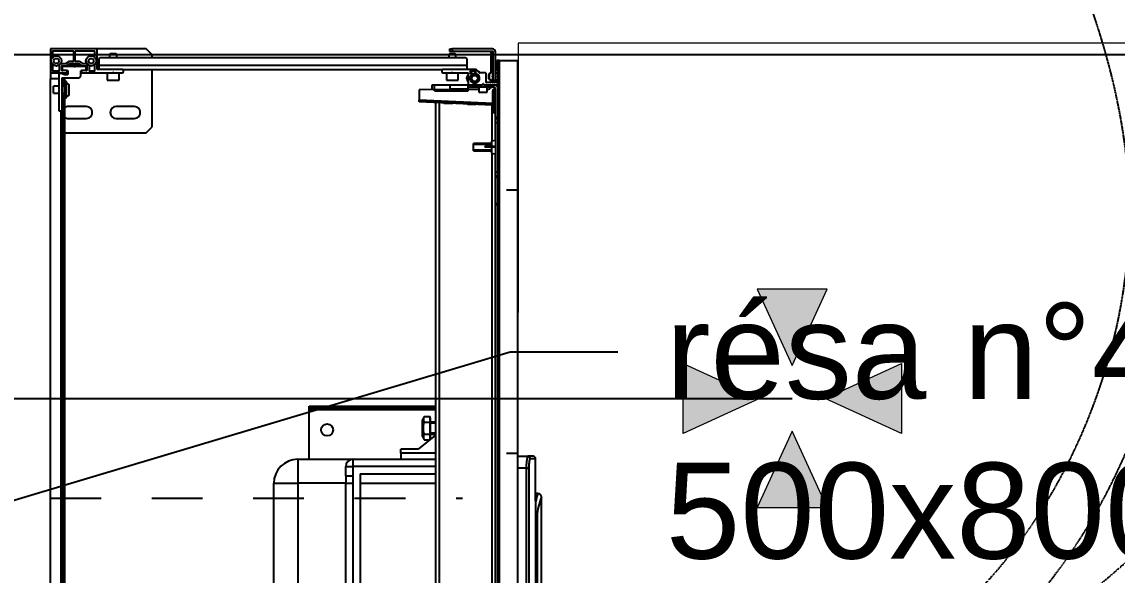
# Model space of a CAD drawing. Header units: millimetres. Extents: x 454430 to 532383, y -370512 to -310890.
# Drawn here: x 470028 to 470942, y -361794 to -361332 of the extents above; entities that cross this region are included whole.
import ezdxf
from ezdxf import colors
from ezdxf.entities.mleader import LeaderData, LeaderLine
from ezdxf.math import Vec2, Vec3

# ---------------------------------------------------------------- set-up
doc = ezdxf.new("R2010")
doc.units = ezdxf.units.MM
for name, pattern in [('prlm_ef', [0.165, 0.1, -0.065]), ('prlm_gaz', [36, 24, -3, 0, -3, 0, -3, 0, -3]), ('prlm_vmc', [0.282222, 0.141111, -0.141111])]:
    doc.linetypes.add(name, pattern=pattern)
doc.layers.add('_GAZELEC-BOITE INCORPO', color=36, linetype='Continuous', lineweight=18)
doc.layers.add('_GAZELEC-RESERVATION', color=1, linetype='Continuous', lineweight=18)
for name, color, linetype in [('_GAZELEC-EAU CHAUDE', 1, 'Continuous'), ('prlm-CHAUFF', 30, 'Continuous'), ('prlm-EAU-EF', 161, 'Continuous'), ('prlm-GAZ', 20, 'Continuous'), ('prlm-MOD', 64, 'Continuous'), ('prlm-VMC', 93, 'Continuous')]:
    doc.layers.add(name, color=color, linetype=linetype)
doc.layers.add('prlm-xpoly', color=7, linetype='Continuous', plot=False)
doc.styles.add('Arial', font='arial.ttf')
doc.styles.get("Standard").update_dxf_attribs({"font": 'arial.ttf'})
doc.dimstyles.new('200', dxfattribs={"dimtxt": 150, "dimasz": 25, "dimexe": 50, "dimexo": 50, "dimgap": 20, "dimtad": 1, "dimdec": 0, "dimlfac": 0.1, "dimdsep": 46, "dimtxsty": 'Arial', "dimblk1": 'DOTBLANK', "dimblk2": 'DOTBLANK', "dimsah": 1, "dimcen": 25, "dimclrd": 5, "dimclre": 5, "dimadec": 0, "dimazin": 0, "dimtfac": 1, "dimtdec": 0, "dimtmove": 0, "dimatfit": 3, "dimldrblk": 'DOTBLANK', "dimfxl": 50, "dimtolj": 1, "dimtzin": 0, "dimarcsym": 0})

# ---------------------------------------------------------------- blocks, each defined once
blk = doc.blocks.new('MTI900_Alu_390')
at = {"layer": 'prlm-MOD', "color": 1, "linetype": 'Continuous'}
for p, q in [((-4.225, 0), (4.225, 0)), ((4.278, 0), (4.225, 0)), ((4.225, -0.07), (4.225, 0)), ((4.472, 0), (4.278, 0)), ((4.475, 0), (4.472, 0)), ((4.475, -0.003), (4.475, 0)), ((-3.96, -0.09), (3.96, -0.09)), ((3.96, -0.073), (3.96, -0.097)), ((4.13, -0.07), (3.963, -0.07)), ((4.105, -0.025), (4.165, -0.025)), ((4.105, -0.025), (4.105, -0.07)), ((4.135, -0.075), (4.13, -0.07)), ((4.14, -0.07), (4.135, -0.075)), ((4.267, -0.07), (4.14, -0.07)), ((4.165, -0.07), (4.165, -0.025)), ((4.2602, -0.1195), (4.2698, -0.0905)), ((4.27, -0.0895), (4.27, -0.073)), ((4.275, -0.003), (4.275, -0.137)), ((4.293, -0.021), (4.293, -0.074)), ((4.3467, -0.018), (4.296, -0.018)), ((4.296, -0.077), (4.3306, -0.077)), ((4.353, -0.0864), (4.353, -0.1286)), ((4.355, -0.0385), (4.375, -0.0269)), ((4.355, -0.0615), (4.355, -0.0385)), ((4.375, -0.0731), (4.355, -0.0615)), ((4.375, -0.0269), (4.395, -0.0385)), ((4.395, -0.0615), (4.375, -0.0731)), ((4.395, -0.0385), (4.395, -0.0615)), ((4.454, -0.018), (4.4033, -0.018)), ((4.457, -0.191), (4.457, -0.021)), ((4.475, -0.387), (4.475, -0.003)), ((-4.105, -0.105), (4.105, -0.105)), ((-4.1, -0.12), (4.1, -0.12)), ((3.775, -0.12), (3.775, -0.8)), ((3.895, -0.15), (3.895, -0.3)), ((3.963, -0.1), (4.229, -0.1)), ((3.995, -0.3), (3.995, -0.15)), ((4.067, -0.12), (4.067, -0.125)), ((4.067, -0.125), (4.203, -0.125)), ((4.067, -0.125), (4.067, -0.135)), ((4.067, -0.135), (4.203, -0.135)), ((4.105, -0.115), (4.095, -0.125)), ((4.1025, -0.158), (4.1675, -0.158)), ((4.105, -0.1), (4.105, -0.115)), ((4.165, -0.115), (4.105, -0.115)), ((4.165, -0.115), (4.165, -0.1)), ((4.165, -0.105), (4.225, -0.105)), ((4.175, -0.125), (4.165, -0.115)), ((4.17, -0.12), (4.225, -0.12)), ((4.203, -0.125), (4.203, -0.12)), ((4.203, -0.135), (4.203, -0.125)), ((4.225, -0.105), (4.225, -0.1)), ((4.225, -0.105), (4.225, -0.12)), ((4.235, -0.1), (4.235, -0.24)), ((4.26, -0.142), (4.26, -0.1205)), ((4.292, -0.145), (4.263, -0.145)), ((4.278, -0.14), (4.292, -0.14)), ((4.295, -0.137), (4.295, -0.098)), ((4.295, -0.137), (4.295, -0.142)), ((4.298, -0.095), (4.332, -0.095)), ((4.327, -0.1), (4.298, -0.1)), ((4.33, -0.195), (4.33, -0.103)), ((4.3377, -0.16), (4.33, -0.16)), ((4.33, -0.1677), (4.3421, -0.1677)), ((4.335, -0.098), (4.335, -0.1341)), ((4.3355, -0.1358), (4.3545, -0.1642)), ((4.3377, -0.16), (4.3377, -0.24)), ((4.355, -0.19), (4.3377, -0.16)), ((4.3535, -0.1303), (4.3725, -0.1588)), ((4.355, -0.1659), (4.355, -0.2341)), ((4.373, -0.1605), (4.373, -0.191)), ((4.235, -0.24), (4.25, -0.255)), ((4.25, -0.255), (4.292, -0.255)), ((4.275, -0.263), (4.275, -0.52)), ((4.292, -0.26), (4.278, -0.26)), ((4.295, -0.258), (4.295, -0.263)), ((4.295, -0.302), (4.295, -0.263)), ((4.33, -0.195), (4.325, -0.2)), ((4.325, -0.2), (4.33, -0.205)), ((4.33, -0.297), (4.33, -0.205)), ((4.33, -0.2323), (4.3421, -0.2323)), ((4.33, -0.24), (4.3377, -0.24)), ((4.3545, -0.2358), (4.335, -0.265)), ((4.335, -0.265), (4.335, -0.302)), ((4.3377, -0.24), (4.355, -0.21)), ((4.353, -0.2714), (4.353, -0.3036)), ((4.373, -0.2404), (4.3535, -0.2697)), ((4.373, -0.209), (4.373, -0.2404)), ((4.454, -0.194), (4.376, -0.194)), ((4.376, -0.206), (4.454, -0.206)), ((4.457, -0.369), (4.457, -0.209)), ((4.293, -0.326), (4.293, -0.369)), ((4.328, -0.323), (4.296, -0.323)), ((4.298, -0.3), (4.327, -0.3)), ((4.332, -0.305), (4.298, -0.305)), ((4.355, -0.3285), (4.375, -0.3169)), ((4.355, -0.3515), (4.355, -0.3285)), ((4.375, -0.3631), (4.355, -0.3515)), ((4.375, -0.3169), (4.395, -0.3285)), ((4.395, -0.3515), (4.375, -0.3631)), ((4.395, -0.3285), (4.395, -0.3515)), ((4.296, -0.372), (4.3467, -0.372)), ((4.305, -0.6), (4.305, -0.393)), ((4.34, -0.405), (4.305, -0.405)), ((4.308, -0.39), (4.472, -0.39)), ((4.34, -0.405), (4.34, -3.475)), ((4.395, -0.405), (4.34, -0.405)), ((4.405, -0.415), (4.395, -0.405)), ((4.4033, -0.372), (4.454, -0.372)), ((4.405, -0.415), (4.405, -3.465)), ((4.475, -0.8), (4.475, -0.387)), ((4.215, -0.475), (4.215, -0.575)), ((4.275, -0.475), (4.215, -0.475)), ((4.275, -0.52), (4.2779, -0.5229)), ((4.275, -0.52), (4.275, -0.53)), ((4.2779, -0.5271), (4.275, -0.53)), ((4.275, -0.53), (4.275, -0.6)), ((4.43, -0.495), (4.405, -0.495)), ((4.43, -0.495), (4.43, -0.555)), ((4.435, -0.5), (4.43, -0.495)), ((4.435, -0.55), (4.435, -0.5)), ((3.895, -0.55), (3.895, -0.7)), ((3.995, -0.7), (3.995, -0.55)), ((4.215, -0.575), (4.275, -0.575)), ((4.285, -0.61), (4.295, -0.61)), ((4.305, -0.6), (4.305, -3.277)), ((4.405, -0.555), (4.43, -0.555)), ((4.43, -0.555), (4.435, -0.55)), ((3.775, -0.8), (3.825, -0.85)), ((4.425, -0.85), (4.475, -0.8)), ((3.825, -0.85), (4.305, -0.85)), ((4.405, -0.85), (4.425, -0.85)), ((-0.85, -1.865), (0.85, -1.865)), ((0.85, -1.865), (0.85, -2.065)), ((0.85, -2.065), (-0.85, -2.065)), ((0.85, -2.465), (0.85, -2.065)), ((1.05, -2.065), (0.85, -2.065)), ((1.05, -2.065), (1.05, -2.525)), ((1.05, -2.16), (1.465, -2.16)), ((1.465, -2.16), (1.48, -2.16)), ((1.465, -2.16), (1.465, -3.215)), ((1.48, -2.16), (1.48, -3.215)), ((1.48, -2.16), (1.495, -2.16)), ((1.495, -2.16), (1.495, -3.215)), ((-0.85, -2.465), (0.85, -2.465)), ((0.9124, -2.465), (0.85, -2.465)), ((0.85, -2.465), (0.85, -2.5242)), ((0.9124, -2.465), (0.99, -2.465)), ((0.9124, -2.465), (0.9124, -2.525)), ((0.99, -2.465), (0.99, -2.525)), ((0.85, -2.5242), (-0.85, -2.5242)), ((0.99, -2.525), (0.9124, -2.525)), ((0.99, -3.215), (0.99, -2.525)), ((1.05, -2.525), (0.99, -2.525)), ((1.05, -2.525), (1.05, -3.215)), ((0.93, -2.585), (-0.93, -2.585)), ((0.85, -2.585), (0.85, -3.215)), ((0.93, -2.585), (0.93, -3.215)), ((1.1, -2.925), (1.05, -2.925)), ((1.1, -3.215), (1.1, -2.925)), ((1.1, -2.925), (1.1342, -2.925)), ((1.1342, -3.0705), (1.1342, -2.925)), ((1.2504, -3.215), (1.1342, -3.0705)), ((1.24, -3.106), (1.2119, -3.1204)), ((1.24, -3.106), (1.38, -3.106)), ((1.4081, -3.1204), (1.38, -3.106)), ((4.0071, -3.6913), (4.035, -3.077)), ((4.05, -3.077), (4.0221, -3.692)), ((4.035, -3.077), (4.05, -3.077)), ((4.1351, -3.077), (4.05, -3.077)), ((4.136, -3.497), (4.1351, -3.077)), ((1.2119, -3.1204), (1.2119, -3.1671)), ((1.2142, -3.17), (1.2364, -3.17)), ((1.225, -3.17), (1.225, -3.172)), ((1.225, -3.172), (1.395, -3.172)), ((1.2364, -3.17), (1.2609, -3.17)), ((1.26, -3.172), (1.26, -3.215)), ((1.2609, -3.1204), (1.2609, -3.17)), ((1.2609, -3.17), (1.31, -3.17)), ((1.2692, -3.215), (1.2692, -3.172)), ((1.31, -3.17), (1.3591, -3.17)), ((1.3508, -3.215), (1.3508, -3.172)), ((1.3591, -3.1204), (1.3591, -3.17)), ((1.3591, -3.17), (1.3836, -3.17)), ((1.36, -3.215), (1.36, -3.172)), ((1.3836, -3.17), (1.4081, -3.17)), ((1.395, -3.172), (1.395, -3.17)), ((1.4081, -3.1204), (1.4081, -3.17)), ((4.1353, -3.187), (4.175, -3.187)), ((4.175, -3.187), (4.175, -3.207)), ((4.0287, -3.215), (-0.1325, -3.215)), ((4.0274, -3.245), (-0.1325, -3.245)), ((4.0173, -3.3556), (4.0205, -3.2854)), ((4.0255, -3.2857), (4.0205, -3.2854)), ((4.125, -3.207), (4.125, -3.487)), ((4.125, -3.207), (4.175, -3.207)), ((4.175, -3.207), (4.175, -3.337)), ((4.275, -3.277), (4.275, -3.3458)), ((4.295, -3.267), (4.285, -3.267)), ((4.305, -3.5528), (4.305, -3.277)), ((4.0173, -3.3556), (4.0223, -3.3558)), ((4.14, -3.337), (4.175, -3.337)), ((4.14, -3.487), (4.14, -3.337)), ((4.175, -3.337), (4.175, -3.487)), ((4.215, -3.305), (4.215, -3.405)), ((4.275, -3.305), (4.215, -3.305)), ((4.275, -3.3458), (4.275, -3.3582)), ((4.275, -3.3582), (4.275, -3.484)), ((4.2759, -3.3479), (4.2779, -3.3499)), ((4.2779, -3.3541), (4.2759, -3.3561)), ((4.43, -3.325), (4.405, -3.325)), ((4.43, -3.325), (4.43, -3.385)), ((4.435, -3.33), (4.43, -3.325)), ((4.43, -3.385), (4.435, -3.38)), ((4.435, -3.38), (4.435, -3.33)), ((4.455, -3.355), (4.455, -3.335)), ((4.455, -3.335), (4.475, -3.335)), ((4.455, -3.69), (4.455, -3.355)), ((4.475, -3.355), (4.455, -3.355)), ((4.475, -3.335), (4.475, -3.355)), ((4.475, -3.69), (4.475, -3.355)), ((4.215, -3.405), (4.275, -3.405)), ((4.22, -3.4778), (4.23, -3.472)), ((4.23, -3.472), (4.24, -3.4778)), ((4.395, -3.475), (4.405, -3.465)), ((4.405, -3.385), (4.43, -3.385)), ((3.625, -3.532), (3.685, -3.532)), ((3.625, -3.532), (3.625, -3.682)), ((3.6311, -3.682), (3.6311, -3.532)), ((3.6789, -3.682), (3.6789, -3.532)), ((3.685, -3.682), (3.685, -3.532)), ((4.0084, -3.5518), (4.0116, -3.4816)), ((4.0084, -3.5518), (4.0134, -3.552)), ((4.0166, -3.4819), (4.0116, -3.4816)), ((4.125, -3.487), (4.14, -3.487)), ((4.14, -3.4972), (4.136, -3.497)), ((4.14, -3.487), (4.155, -3.487)), ((4.14, -3.487), (4.14, -3.577)), ((4.155, -3.487), (4.175, -3.487)), ((4.155, -3.497), (4.155, -3.487)), ((4.155, -3.702), (4.155, -3.497)), ((4.175, -3.497), (4.155, -3.497)), ((4.175, -3.487), (4.175, -3.49)), ((4.175, -3.49), (4.175, -3.6008)), ((4.272, -3.487), (4.178, -3.487)), ((4.195, -3.5614), (4.195, -3.5226)), ((4.268, -3.521), (4.2657, -3.521)), ((4.271, -3.507), (4.271, -3.518)), ((4.2729, -3.542), (4.276, -3.542)), ((4.287, -3.504), (4.274, -3.504)), ((4.2769, -3.5821), (4.3041, -3.5549)), ((4.279, -3.545), (4.279, -3.549)), ((4.282, -3.552), (4.287, -3.552)), ((4.2854, -3.504), (4.29, -3.5066)), ((4.29, -3.549), (4.29, -3.507)), ((4.34, -3.475), (4.305, -3.475)), ((4.395, -3.475), (4.34, -3.475)), ((3.655, -3.6411), (3.655, -3.6275)), ((3.66, -3.6275), (3.655, -3.6275)), ((3.655, -3.717), (3.655, -3.6411)), ((3.66, -3.6411), (3.655, -3.6411)), ((3.66, -3.6411), (3.66, -3.6275)), ((3.66, -3.717), (3.66, -3.6411)), ((4.115, -3.577), (4.115, -3.647)), ((4.155, -3.577), (4.115, -3.577)), ((4.115, -3.647), (4.155, -3.647)), ((4.14, -3.647), (4.14, -3.6567)), ((4.175, -3.6232), (4.175, -3.6008)), ((4.175, -3.6232), (4.175, -3.734)), ((4.1759, -3.6029), (4.1829, -3.6099)), ((4.1829, -3.6141), (4.1759, -3.6211)), ((4.195, -3.674), (4.195, -3.64)), ((4.198, -3.637), (4.266, -3.637)), ((4.276, -3.627), (4.276, -3.5842)), ((4.2906, -3.577), (4.2806, -3.5828)), ((4.2906, -3.5684), (4.2906, -3.577)), ((-4.375, -3.737), (4.375, -3.737)), ((4.375, -3.747), (-4.375, -3.747)), ((-0.1667, -3.735), (3.175, -3.735)), ((-0.16, -3.715), (3.5984, -3.715)), ((3.6044, -3.685), (-0.15, -3.685)), ((3.175, -3.717), (3.185, -3.717)), ((3.175, -3.737), (3.175, -3.717)), ((3.185, -3.717), (3.4033, -3.717)), ((3.185, -3.717), (3.185, -3.737)), ((3.4033, -3.737), (3.4033, -3.717)), ((3.4033, -3.717), (3.4168, -3.717)), ((3.4168, -3.717), (3.45, -3.717)), ((3.4168, -3.717), (3.4168, -3.737)), ((3.45, -3.717), (3.86, -3.717)), ((3.45, -3.717), (3.45, -3.737)), ((3.605, -3.682), (3.598, -3.717)), ((3.655, -3.682), (3.605, -3.682)), ((3.705, -3.682), (3.66, -3.682)), ((3.712, -3.717), (3.705, -3.682)), ((4.0074, -3.685), (3.7056, -3.685)), ((3.7116, -3.715), (3.935, -3.715)), ((3.86, -3.717), (3.8932, -3.717)), ((3.86, -3.717), (3.86, -3.737)), ((3.8932, -3.717), (3.9067, -3.717)), ((3.8932, -3.737), (3.8932, -3.717)), ((3.9067, -3.717), (4.14, -3.717)), ((3.9067, -3.717), (3.9067, -3.737)), ((3.935, -3.717), (3.935, -3.712)), ((3.965, -3.712), (3.935, -3.712)), ((3.945, -3.702), (3.965, -3.702)), ((3.965, -3.702), (4.105, -3.702)), ((3.965, -3.712), (3.965, -3.702)), ((3.965, -3.712), (3.965, -3.717)), ((4.105, -3.712), (3.965, -3.712)), ((4.007, -3.6925), (4.0071, -3.6913)), ((4.0071, -3.6913), (4.0221, -3.692)), ((4.0221, -3.692), (4.022, -3.6925)), ((4.0221, -3.692), (4.125, -3.692)), ((4.105, -3.702), (4.125, -3.702)), ((4.105, -3.712), (4.105, -3.702)), ((4.105, -3.717), (4.105, -3.712)), ((4.135, -3.712), (4.105, -3.712)), ((4.125, -3.692), (4.125, -3.702)), ((4.135, -3.712), (4.135, -3.717)), ((4.165, -3.7265), (4.165, -3.737)), ((4.175, -3.734), (4.175, -3.737)), ((4.195, -3.722), (4.195, -3.693)), ((4.195, -3.695), (4.215, -3.695)), ((4.215, -3.715), (4.195, -3.715)), ((4.2109, -3.677), (4.198, -3.677)), ((4.198, -3.69), (4.2252, -3.69)), ((4.198, -3.725), (4.212, -3.725)), ((4.2221, -3.6633), (4.2134, -3.6757)), ((4.215, -3.695), (4.45, -3.695)), ((4.215, -3.695), (4.215, -3.715)), ((4.215, -3.715), (4.45, -3.715)), ((4.215, -3.72), (4.2251, -3.72)), ((4.215, -3.722), (4.215, -3.72)), ((4.2249, -3.7161), (4.221, -3.72)), ((4.2654, -3.662), (4.2246, -3.662)), ((4.2287, -3.7161), (4.2249, -3.7161)), ((4.227, -3.657), (4.225, -3.659)), ((4.265, -3.659), (4.225, -3.659)), ((4.225, -3.659), (4.225, -3.662)), ((4.225, -3.69), (4.225, -3.695)), ((4.263, -3.657), (4.227, -3.657)), ((4.228, -3.692), (4.2367, -3.692)), ((4.2293, -3.657), (4.2293, -3.662)), ((4.2293, -3.69), (4.2293, -3.695)), ((4.2595, -3.715), (4.231, -3.715)), ((4.2429, -3.7321), (4.2379, -3.737)), ((4.2429, -3.6871), (4.2388, -3.6911)), ((4.2486, -3.7335), (4.2414, -3.7335)), ((4.2512, -3.6911), (4.2471, -3.6871)), ((4.2521, -3.737), (4.2471, -3.7321)), ((4.2533, -3.692), (4.2625, -3.692)), ((4.2607, -3.657), (4.2607, -3.662)), ((4.2607, -3.69), (4.2607, -3.695)), ((4.2651, -3.7161), (4.2618, -3.7161)), ((4.265, -3.659), (4.263, -3.657)), ((4.265, -3.662), (4.265, -3.659)), ((4.265, -3.695), (4.265, -3.69)), ((4.269, -3.72), (4.2651, -3.7161)), ((4.2827, -3.69), (4.2653, -3.69)), ((4.2654, -3.72), (4.2826, -3.72)), ((4.2766, -3.6757), (4.2679, -3.6633)), ((4.452, -3.677), (4.2791, -3.677)), ((4.2855, -3.692), (4.445, -3.692)), ((4.342, -3.715), (4.2885, -3.715)), ((4.295, -3.734), (4.295, -3.73)), ((4.298, -3.727), (4.342, -3.727)), ((4.378, -3.727), (4.298, -3.727)), ((4.298, -3.727), (4.298, -3.737)), ((4.345, -3.724), (4.345, -3.718)), ((4.375, -3.737), (4.375, -3.747)), ((4.375, -3.747), (4.378, -3.747)), ((4.375, -3.792), (4.375, -3.747)), ((4.378, -3.747), (4.378, -3.727)), ((4.455, -3.682), (4.455, -3.68)), ((4.375, -3.902), (4.375, -3.792)), ((-4.375, -3.902), (4.375, -3.902)), ((0.975, -3.973), (0.975, -3.902)), ((1.075, -3.902), (1.075, -3.9853)), ((-0.975, -3.973), (0.975, -3.973)), ((0.975, -3.9928), (-0.975, -3.9928)), ((0.975, -3.973), (0.975, -3.9928)), ((1.055, -4.05), (1.055, -4.0051)), ((1.075, -4.03), (1.075, -3.9853)), ((0.576, -4.0497), (-0.576, -4.0497)), ((0.574, -4.0634), (-0.1307, -4.0634)), ((-0.1307, -4.1), (0.735, -4.1)), ((0.574, -4.0497), (0.574, -4.0634)), ((0.7037, -4.05), (1.055, -4.05)), ((0.735, -4.1), (0.735, -4.1)), ((0.765, -4.07), (0.765, -4.05))]:
    blk.add_line(p, q, dxfattribs=at)
at = {"layer": 'prlm-MOD', "color": 1, "ltscale": 50}
for points in [[(1.1, -3.8058), (1.1, -3.902)], [(3.3, -3.8058), (3.3, -3.902)]]:
    blk.add_lwpolyline(points, dxfattribs=at)
at = {"layer": 'prlm-MOD', "color": 1, "linetype": 'Continuous'}
for centre, radius in [((4.375, -0.05), 0.0425), ((4.375, -0.34), 0.0425), ((1.295, -2.31), 0.05), ((4.23, -3.542), 0.035), ((4.23, -3.542), 0.03), ((4.23, -3.542), 0.025)]:
    blk.add_circle(centre, radius, dxfattribs=at)
for centre, radius, start, end in [((4.278, -0.003), 0.003, 90, 180), ((4.472, -0.003), 0.003, 0, 90), ((3.963, -0.073), 0.003, 90, 180), ((4.267, -0.073), 0.003, 0, 90), ((4.267, -0.0895), 0.003, 341.56505, 0), ((4.296, -0.021), 0.003, 90, 180), ((4.296, -0.074), 0.003, 180, 270), ((4.3306, -0.067), 0.01, 270, 326.3475), ((4.3467, -0.021), 0.003, 84.51824, 90), ((4.4033, -0.021), 0.003, 90, 95.48179), ((4.454, -0.021), 0.003, 0, 90), ((3.945, -0.15), 0.05, 143.1301, 180), ((3.963, -0.097), 0.003, 180, 270), ((3.945, -0.15), 0.05, 0, 36.8699), ((4.1025, -0.138), 0.02, 171.37307, 270), ((4.1025, -0.133), 0.02, 185.73917, 187.18076), ((4.1675, -0.138), 0.02, 270, 8.62693), ((4.1675, -0.133), 0.02, 352.81924, 354.26083), ((4.232, -0.1), 0.003, 0, 180), ((4.263, -0.1205), 0.003, 161.56505, 180), ((4.263, -0.142), 0.003, 180, 270), ((4.278, -0.137), 0.003, 180, 270), ((4.292, -0.137), 0.003, 270, 0), ((4.292, -0.142), 0.003, 270, 0), ((4.298, -0.098), 0.003, 90, 180), ((4.298, -0.103), 0.003, 90, 180), ((4.327, -0.103), 0.003, 0, 90), ((4.332, -0.098), 0.003, 0, 90), ((4.338, -0.1341), 0.003, 180, 213.69007), ((4.356, -0.1286), 0.003, 180, 213.69007), ((4.352, -0.1659), 0.003, 0, 33.69007), ((4.37, -0.1605), 0.003, 0, 33.69007), ((4.278, -0.263), 0.003, 90, 180), ((4.292, -0.258), 0.003, 0, 90), ((4.292, -0.263), 0.003, 0, 90), ((4.356, -0.2714), 0.003, 146.30993, 180), ((4.352, -0.2341), 0.003, 326.30993, 0), ((4.376, -0.191), 0.003, 180, 270), ((4.376, -0.209), 0.003, 90, 180), ((4.454, -0.191), 0.003, 270, 0), ((4.454, -0.209), 0.003, 0, 90), ((3.945, -0.3), 0.05, 180, 0), ((4.296, -0.326), 0.003, 90, 180), ((4.298, -0.297), 0.003, 180, 270), ((4.298, -0.302), 0.003, 180, 270), ((4.327, -0.297), 0.003, 270, 0), ((4.328, -0.333), 0.01, 46.14901, 90), ((4.332, -0.302), 0.003, 270, 0), ((4.296, -0.369), 0.003, 180, 270), ((4.308, -0.393), 0.003, 90, 180), ((4.3467, -0.369), 0.003, 270, 275.48176), ((4.4033, -0.369), 0.003, 264.51819, 270), ((4.454, -0.369), 0.003, 270, 0), ((4.472, -0.387), 0.003, 270, 0), ((3.945, -0.55), 0.05, 0, 180), ((4.2758, -0.525), 0.003, 315, 45), ((4.285, -0.6), 0.01, 180, 270), ((4.295, -0.6), 0.01, 270, 0), ((3.945, -0.7), 0.05, 180, 0), ((0.85, -2.065), 0.2, 0, 90), ((0.99, -2.525), 0.06, 0, 90), ((1.2364, -3.1624), 0.0487, 59.74223, 120.25777), ((1.3836, -3.1624), 0.0487, 59.74223, 120.25777), ((4.285, -3.277), 0.01, 90, 180), ((4.295, -3.277), 0.01, 0, 90), ((4.278, -3.3458), 0.003, 180, 225), ((4.278, -3.3582), 0.003, 135, 180), ((4.2758, -3.352), 0.003, 315, 45), ((4.178, -3.49), 0.003, 90, 180), ((4.23, -3.542), 0.04, 33.92723, 355.99937), ((4.23, -3.542), 0.065, 57.79577, 122.20423), ((4.23, -3.542), 0.06, 66.44354, 113.55646), ((4.2657, -3.518), 0.003, 213.92723, 270), ((4.23, -3.542), 0.04, 0, 33.92723), ((4.268, -3.518), 0.003, 270, 0), ((4.2729, -3.545), 0.003, 90, 175.99937), ((4.23, -3.542), 0.04, 355.99937, 0), ((4.274, -3.507), 0.003, 90, 180), ((4.272, -3.484), 0.003, 270, 0), ((4.276, -3.545), 0.003, 0, 90), ((4.23, -3.542), 0.06, 0, 39.29648), ((4.282, -3.549), 0.003, 180, 270), ((4.23, -3.542), 0.065, 22.61986, 35.77582), ((4.287, -3.507), 0.003, 0, 90), ((4.287, -3.549), 0.003, 270, 0), ((4.23, -3.542), 0.06, 351.491, 0), ((4.302, -3.5528), 0.003, 315, 0), ((4.178, -3.6008), 0.003, 180, 225), ((4.178, -3.6232), 0.003, 135, 180), ((4.1808, -3.612), 0.003, 315, 45), ((4.198, -3.64), 0.003, 90, 180), ((4.266, -3.627), 0.01, 270, 0), ((4.23, -3.542), 0.065, 315.04746, 333.83802), ((4.279, -3.5842), 0.003, 135, 180), ((3.945, -3.712), 0.01, 90, 180), ((3.997, -3.692), 0.01, 270, 357.39744), ((4.125, -3.712), 0.02, 347.58795, 90), ((4.125, -3.712), 0.01, 0, 90), ((4.16, -3.6567), 0.02, 180, 230.11594), ((4.14, -3.702), 0.035, 270, 0), ((4.14, -3.702), 0.015, 270, 0), ((4.1151, -3.7104), 0.05, 37.08606, 50.11594), ((4.178, -3.734), 0.003, 180, 270), ((4.198, -3.674), 0.003, 180, 270), ((4.198, -3.693), 0.003, 90, 180), ((4.198, -3.722), 0.003, 180, 270), ((4.2109, -3.674), 0.003, 270, 325.00798), ((4.212, -3.722), 0.003, 270, 0), ((4.2246, -3.665), 0.003, 90, 145.00798), ((4.215, -3.715), 0.01, 353.93882, 0), ((4.2251, -3.717), 0.003, 270, 350.40593), ((4.2252, -3.693), 0.003, 19.47122, 90), ((4.231, -3.718), 0.003, 90, 170.40593), ((4.2367, -3.689), 0.003, 270, 315), ((4.245, -3.6892), 0.003, 45, 135), ((4.245, -3.7342), 0.003, 45, 135), ((4.2533, -3.689), 0.003, 225, 270), ((4.2595, -3.718), 0.003, 9.59407, 90), ((4.2653, -3.693), 0.003, 90, 160.52878), ((4.2654, -3.717), 0.003, 189.59407, 270), ((4.275, -3.715), 0.01, 180, 186.06118), ((4.2654, -3.665), 0.003, 34.99202, 90), ((4.2791, -3.674), 0.003, 214.99202, 270), ((4.2826, -3.717), 0.003, 270, 350.40593), ((4.2827, -3.693), 0.003, 19.47122, 90), ((4.2885, -3.718), 0.003, 90, 170.40593), ((4.292, -3.734), 0.003, 270, 0), ((4.298, -3.73), 0.003, 90, 180), ((4.342, -3.718), 0.003, 0, 90), ((4.342, -3.724), 0.003, 270, 0), ((4.445, -3.682), 0.01, 270, 0), ((4.45, -3.69), 0.025, 270, 0), ((4.45, -3.69), 0.005, 270, 0), ((4.452, -3.68), 0.003, 0, 90), ((0.9987, -4.1937), 0.2219, 69.89148, 96.1295), ((0.5685, -4.4598), 0.3964, 65.16337, 89.20304), ((0.5693, -4.6145), 0.5786, 70.22595, 77.40425), ((0.735, -4.07), 0.03, 270, 0), ((1.055, -4.03), 0.02, 270, 0)]:
    blk.add_arc(centre, radius, start, end, dxfattribs=at)
for centre, major_axis, ratio, start_param, end_param in [((3.997, -3.692), (-0.025, 0), 0.4, 1.570796, 3.096169), ((4.022, -3.6931), (-0.015, 0.0007), 0.045361, -1.568734, 0), ((1.055, -3.9853), (-0.02, 0), 0.989815, 1.570796, 3.141593)]:
    blk.add_ellipse(centre, major_axis=major_axis, ratio=ratio, start_param=start_param, end_param=end_param, dxfattribs=at)
for points, knots in [([(0.9124, -2.525), (0.902, -2.525), (0.8916, -2.5247), (0.8708, -2.5243), (0.8604, -2.5242), (0.85, -2.5242)], [0, 0, 0, 0, 0.5, 0.5, 1, 1, 1, 1]), ([(1.2609, -3.1204), (1.269, -3.1183), (1.2772, -3.1166), (1.2935, -3.1143), (1.3017, -3.1137), (1.3141, -3.1137), (1.3182, -3.1138), (1.3265, -3.1144), (1.3306, -3.1149), (1.343, -3.1166), (1.3511, -3.1183), (1.3591, -3.1204)], [0, 0, 0, 0, 0.25, 0.25, 0.5, 0.5, 0.625, 0.625, 0.75, 0.75, 1, 1, 1, 1]), ([(1.055, -4.0051), (1.055, -4.0043), (1.0545, -4.0036), (1.053, -4.0024), (1.0523, -4.002), (1.0508, -4.0013), (1.0491, -4.0006), (1.0469, -3.9998), (1.0444, -3.9991), (1.0431, -3.9988), (1.0387, -3.9978), (1.0354, -3.9971), (1.0299, -3.9963), (1.028, -3.996), (1.0239, -3.9955), (1.0218, -3.9952), (1.0153, -3.9945), (1.0107, -3.9941), (1.0034, -3.9936), (1.0009, -3.9935), (0.9958, -3.9932), (0.9933, -3.9931), (0.9856, -3.9929), (0.9803, -3.9928), (0.975, -3.9928)], [0, 0, 0, 0, 0.125, 0.125, 0.1875, 0.1875, 0.25, 0.3125, 0.3125, 0.375, 0.375, 0.5, 0.5, 0.5625, 0.5625, 0.625, 0.625, 0.75, 0.75, 0.8125, 0.8125, 0.875, 0.875, 1, 1, 1, 1]), ([(0.7055, -4.05), (0.6995, -4.05), (0.6933, -4.05), (0.6813, -4.05), (0.6756, -4.0499), (0.6642, -4.0499), (0.6524, -4.0499), (0.6402, -4.0498), (0.6278, -4.0498), (0.6214, -4.0498), (0.6021, -4.0497), (0.5891, -4.0497), (0.576, -4.0497)], [0.5494968, 0.5494968, 0.5494968, 0.5494968, 0.625, 0.625, 0.6875, 0.6875, 0.75, 0.8125, 0.8125, 0.875, 0.875, 1, 1, 1, 1])]:
    blk.add_open_spline(points, degree=3, knots=knots, dxfattribs=at)
blk = doc.blocks.new('xi.thema+')
at = {"layer": 'prlm-CHAUFF', "color": 7, "linetype": 'prlm_vmc', "ltscale": 30}
blk.add_lwpolyline([(-27.9, 0), (-27.9, 34.4)], dxfattribs=at)
blk = doc.blocks.new('xi.bep')
at = {"layer": 'prlm-VMC', "linetype": 'ByBlock', "lineweight": 5}
h = blk.add_hatch(color=0, dxfattribs=at)
h.paths.add_polyline_path([(0, 2.736), (2.921, 9.103), (-2.921, 9.103)])
h.paths.add_polyline_path([(9.103, -2.921), (9.103, 2.921), (2.736, 0)])
h.paths.add_polyline_path([(2.921, -9.103), (0, -2.736), (-2.921, -9.103)])
h.paths.add_polyline_path([(-9.103, -2.921), (-2.736, 0), (-9.103, 2.921)])
at = {"layer": 'prlm-VMC', "color": 0, "linetype": 'ByBlock', "lineweight": 5, "flags": 128}
for points in [[(2.921, 9.103), (-2.921, 9.103), (0, 2.736)], [(-9.103, -2.921), (-9.103, 2.921), (-2.736, 0)], [(9.103, 2.921), (9.103, -2.921), (2.736, 0)], [(-2.921, -9.103), (2.921, -9.103), (0, -2.736)]]:
    blk.add_lwpolyline(points, close=True, dxfattribs=at)
blk = doc.blocks.new('_DOTBLANK')
at = {"color": 0, "linetype": 'ByBlock'}
blk.add_line((-0.5, 0), (-1, 0), dxfattribs=at)
blk.add_circle((0, 0), 0.5, dxfattribs=at)
blk = doc.blocks.new('*D186')
at = {"layer": '_GAZELEC-BOITE INCORPO', "color": 5, "lineweight": -2, "transparency": 16777216}
for p, q in [((469651.01, -359250.7), (472110.62, -359250.7)), ((472060.62, -361334.17), (472060.62, -359275.7)), ((469611.14, -361359.17), (472110.62, -361359.17))]:
    blk.add_line(p, q, dxfattribs=at)
at = {"layer": '_GAZELEC-BOITE INCORPO', "color": 5, "lineweight": -2, "transparency": 16777216, "xscale": 25, "yscale": 25, "zscale": 25}
for p, rotation in [((472060.62, -359250.7), 90), ((472060.62, -361359.17), 270)]:
    blk.add_blockref('_DOTBLANK', p, dxfattribs=dict(at, rotation=rotation))
at = {"layer": '_GAZELEC-BOITE INCORPO', "color": 0, "transparency": 16777216, "insert": (471965.31, -360304.94), "char_height": 150, "attachment_point": 5, "rotation": 90, "style": 'Arial'}
blk.add_mtext('\\A1;211', dxfattribs=at)
blk = doc.blocks.new('*D188')
at = {"layer": '_GAZELEC-BOITE INCORPO', "color": 5, "lineweight": -2, "transparency": 16777216}
for p, q in [((470386.1, -359250.66), (472356.86, -359250.66)), ((472306.86, -361926.62), (472306.86, -359275.66)), ((470386.27, -361951.62), (472356.86, -361951.62))]:
    blk.add_line(p, q, dxfattribs=at)
at = {"layer": '_GAZELEC-BOITE INCORPO', "color": 5, "lineweight": -2, "transparency": 16777216, "xscale": 25, "yscale": 25, "zscale": 25}
for p, rotation in [((472306.86, -359250.66), 90), ((472306.86, -361951.62), 270)]:
    blk.add_blockref('_DOTBLANK', p, dxfattribs=dict(at, rotation=rotation))
at = {"layer": '_GAZELEC-BOITE INCORPO', "color": 0, "transparency": 16777216, "insert": (472210.27, -360601.14), "char_height": 150, "attachment_point": 5, "rotation": 90, "style": 'Arial'}
blk.add_mtext('\\A1;270', dxfattribs=at)

msp = doc.modelspace()

# ---------------------------------------------------------------- linework, layer by layer
at = {"layer": '_GAZELEC-EAU CHAUDE', "linetype": 'prlm_ef'}
for points, knots in [([(470276.02, -361960.77), (470306.63, -361962.61), (470336.99, -361964.44), (470397.15, -361966.86), (470426.97, -361967.46), (470463.56, -361966.74), (470470.59, -361966.54), (470484.64, -361965.98), (470491.65, -361965.63), (470512.68, -361964.36), (470526.65, -361963.21), (470568.4, -361958.79), (470596.01, -361954.53), (470636.92, -361945.9), (470650.49, -361942.64), (470672.59, -361936.63), (470681.18, -361934.11), (470695.59, -361929.59), (470701.43, -361927.67), (470713.08, -361923.66), (470718.89, -361921.57), (470736.26, -361915.06), (470747.76, -361910.39), (470781.95, -361895.46), (470804.31, -361884.26), (470856.72, -361854.49), (470886.12, -361834.79), (470941.26, -361791.49), (470967, -361767.89), (470998.66, -361733.7), (471006.67, -361724.52), (471020.78, -361707.32), (471026.99, -361699.34), (471039.12, -361682.87), (471045.03, -361674.37), (471056.34, -361657.07), (471061.76, -361648.27), (471077.28, -361621.47), (471086.68, -361603.04), (471107.37, -361557.01), (471117.73, -361528.88), (471135.18, -361470.8), (471142.27, -361440.87), (471153.5, -361379.57), (471157.64, -361348.21), (471163.34, -361284.45), (471164.9, -361252.06), (471165.62, -361200), (471165.5, -361180.53), (471164.64, -361144.5), (471164, -361127.95), (471162.14, -361092.37), (471160.86, -361073.37), (471157.7, -361035.46), (471155.81, -361016.55), (471149.2, -360960.04), (471143.54, -360922.67), (471126.95, -360835.8), (471114.86, -360786.77), (471085.19, -360692.12), (471067.6, -360646.49), (471030.55, -360568.45), (471012.16, -360535.21), (470971.35, -360472.31), (470948.92, -360442.64), (470918.38, -360408.29), (470912.28, -360401.7), (470899.81, -360388.74), (470893.43, -360382.38), (470873.9, -360363.61), (470860.35, -360351.55), (470818.61, -360316.98), (470788.99, -360295.7), (470726.64, -360256.25), (470693.89, -360238.08), (470626.05, -360204.61), (470590.95, -360189.32), (470519.19, -360161.38), (470482.53, -360148.73), (470425.78, -360131.18), (470405.97, -360125.42), (470372.53, -360116.26), (470358.93, -360112.69), (470331.73, -360105.84), (470318.12, -360102.56), (470277.28, -360093.12), (470250.03, -360087.37), (470168.18, -360071.64), (470113.5, -360063.15), (469972.74, -360045.45), (469886.48, -360038.58), (469713.4, -360029.66), (469626.57, -360027.6), (469492.75, -360025.74), (469445.93, -360025.33), (469399.05, -360024.93)], [0, 0, 0, 0, 91.885274, 91.885274, 183.770548, 183.770548, 205.683836, 205.683836, 227.597124, 227.597124, 271.423699, 271.423699, 359.076849, 359.076849, 402.962871, 402.962871, 431.10169, 431.10169, 450.384555, 450.384555, 469.66742, 469.66742, 508.233151, 508.233151, 585.364612, 585.364612, 694.17117, 694.17117, 802.977728, 802.977728, 841.713461, 841.713461, 874.137026, 874.137026, 907.681367, 907.681367, 941.225708, 941.225708, 1008.314391, 1008.314391, 1104.230466, 1104.230466, 1200.146541, 1200.146541, 1296.062617, 1296.062617, 1391.978692, 1391.978692, 1448.775911, 1448.775911, 1496.755641, 1496.755641, 1551.790458, 1551.790458, 1606.825276, 1606.825276, 1716.894911, 1716.894911, 1866.639476, 1866.639476, 2016.384042, 2016.384042, 2136.44857, 2136.44857, 2256.513098, 2256.513098, 2285.727216, 2285.727216, 2314.941334, 2314.941334, 2373.36957, 2373.36957, 2488.493656, 2488.493656, 2603.617741, 2603.617741, 2718.741827, 2718.741827, 2833.865912, 2833.865912, 2895.139552, 2895.139552, 2937.024831, 2937.024831, 2978.910111, 2978.910111, 3062.680669, 3062.680669, 3230.221787, 3230.221787, 3493.001521, 3493.001521, 3755.781256, 3755.781256, 3896.803169, 3896.803169, 3896.803169, 3896.803169]), ([(470279.6, -361931.27), (470314.42, -361932.03), (470348.97, -361932.78), (470396.58, -361932.87), (470409.64, -361932.79), (470433.05, -361932.43), (470443.4, -361932.18), (470470.86, -361931.27), (470488.03, -361930.43), (470522.25, -361928.02), (470539.3, -361926.44), (470578.62, -361921.65), (470600.74, -361918.07), (470643.78, -361908.77), (470664.7, -361903.06), (470700.43, -361890.61), (470715.58, -361884.37), (470744.63, -361870.16), (470758.53, -361862.19), (470774.23, -361851.56), (470776.69, -361849.84), (470781.59, -361846.32), (470784.02, -361844.52), (470791.26, -361839), (470796.01, -361835.18), (470810.01, -361823.26), (470819.03, -361814.74), (470841.94, -361790.84), (470855.22, -361774.57), (470879.57, -361739.84), (470890.64, -361721.36), (470910.26, -361682.86), (470918.81, -361662.83), (470933.17, -361621.88), (470938.98, -361600.97), (470947.62, -361558.96), (470950.46, -361537.86), (470952.07, -361511.73), (470952.3, -361506.46), (470952.53, -361496.68), (470952.56, -361492.17), (470952.47, -361483.15), (470952.36, -361478.65), (470951.79, -361465.16), (470951.13, -361456.18), (470948.18, -361427.82), (470944.91, -361408.48), (470936.24, -361369.92), (470930.83, -361350.69), (470918.27, -361312.34), (470911.12, -361293.22), (470895.52, -361255.13), (470887.06, -361236.15), (470875.14, -361210.82), (470872.07, -361204.4), (470866.59, -361193.11), (470864.2, -361188.24), (470859.39, -361178.55), (470856.97, -361173.72), (470849.65, -361159.3), (470844.71, -361149.76), (470829.62, -361121.42), (470819.23, -361102.88), (470793.14, -361059.24), (470777, -361034.56), (470751.97, -361000.35), (470744.03, -360990.01), (470728.14, -360970.41), (470720.24, -360961.13), (470703.94, -360942.96), (470695.51, -360934.05), (470669.47, -360907.87), (470651.08, -360891.16), (470600.4, -360849.52), (470566.65, -360826), (470495.68, -360784.53), (470458.45, -360766.56), (470381.78, -360737.08), (470342.33, -360725.56), (470262.44, -360709.81), (470222, -360705.57), (470171.22, -360705.29), (470160.8, -360705.51), (470139.97, -360706.48), (470129.55, -360707.24), (470098.38, -360710.32), (470077.68, -360713.45), (470023.62, -360724.49), (469990.64, -360734.17), (469927.21, -360758.89), (469896.75, -360773.92), (469839.57, -360808.99), (469812.85, -360829.02), (469784.45, -360855.15), (469780.43, -360858.99), (469768.55, -360870.7), (469760.9, -360878.79), (469746.12, -360895.5), (469738.99, -360904.12), (469718.38, -360930.71), (469705.68, -360949.4), (469682.43, -360988.33), (469671.86, -361008.56), (469652.89, -361050.13), (469644.47, -361071.48), (469632.66, -361106.45), (469628.57, -361119.87), (469622.65, -361141.61), (469620.57, -361149.87), (469616.67, -361166.48), (469614.87, -361174.82), (469609.83, -361199.97), (469606.99, -361216.89), (469600.48, -361262.42), (469597.54, -361291.28), (469592.87, -361349.7), (469591.14, -361379.24), (469589.26, -361412.93), (469589.04, -361416.82), (469588.83, -361420.71)], [0, 0, 0, 0, 105.32458, 105.32458, 145.113934, 145.113934, 176.568097, 176.568097, 228.453976, 228.453976, 280.339855, 280.339855, 349.341664, 349.341664, 418.343473, 418.343473, 472.264427, 472.264427, 526.185382, 526.185382, 536.345163, 536.345163, 546.504944, 546.504944, 566.824507, 566.824507, 607.463631, 607.463631, 674.274106, 674.274106, 741.084581, 741.084581, 807.895055, 807.895055, 874.70553, 874.70553, 941.516005, 941.516005, 958.465446, 958.465446, 973.085668, 973.085668, 987.705891, 987.705891, 1016.946335, 1016.946335, 1080.289068, 1080.289068, 1143.6318, 1143.6318, 1206.974533, 1206.974533, 1270.317266, 1270.317266, 1291.871766, 1291.871766, 1308.243129, 1308.243129, 1324.614493, 1324.614493, 1357.357219, 1357.357219, 1422.842671, 1422.842671, 1515.115979, 1515.115979, 1556.220764, 1556.220764, 1594.646874, 1594.646874, 1633.072985, 1633.072985, 1709.925206, 1709.925206, 1835.102085, 1835.102085, 1960.278965, 1960.278965, 2085.455844, 2085.455844, 2210.632724, 2210.632724, 2242.982885, 2242.982885, 2275.333046, 2275.333046, 2340.033369, 2340.033369, 2446.276489, 2446.276489, 2552.51961, 2552.51961, 2658.76273, 2658.76273, 2676.677216, 2676.677216, 2712.506187, 2712.506187, 2748.335158, 2748.335158, 2819.9931, 2819.9931, 2891.651042, 2891.651042, 2963.308984, 2963.308984, 3007.254451, 3007.254451, 3034.086885, 3034.086885, 3060.919319, 3060.919319, 3114.584187, 3114.584187, 3204.09196, 3204.09196, 3293.599732, 3293.599732, 3305.263434, 3305.263434, 3305.263434, 3305.263434])]:
    msp.add_open_spline(points, degree=3, knots=knots, dxfattribs=at)
at = {"layer": 'prlm-EAU-EF', "linetype": 'prlm_ef'}
for points in [[(469569.89, -337954.98), (469358.07, -337959.6), (469157.04, -338026.04), (469032.01, -338095.66), (468911.83, -338282.27), (468808.08, -338628.57), (468787.19, -338772.67), (468732.96, -339298.52), (468701.68, -339648.81), (468701.68, -340119.18), (468701.68, -341477.82), (468701.68, -342357.29), (468701.68, -342970.88), (468701.68, -344403.9), (468701.68, -345978.2), (468701.68, -347401.23), (468701.68, -349080.22), (468701.68, -349567.68), (468761.23, -350207.61), (468761.23, -350711.93), (468761.23, -351352.11), (468761.23, -352112.34), (468761.23, -353908.85), (468761.23, -356396.43), (468761.23, -358086.18), (468761.23, -360937.29), (468761.23, -361178.1), (468741.61, -362017.04), (468834.05, -362459.54), (469206.54, -362938.14), (469650.67, -363152.4), (470100.77, -363225.74), (470487.65, -363207.92), (470817.46, -363005.87), (470949.59, -362785.78), (470949.59, -362519.57), (470846.5, -362343.85), (470615.37, -362209.4), (470224.56, -362143.11)], [(470284.61, -362029.13), (470508.93, -362029.13), (471012.79, -361888.91), (471393.34, -361461.83), (471560.98, -360875.74), (471643.8, -360196.97), (471643.8, -359287.22)], [(470273.61, -362000.7), (470465.58, -362006.68), (470708.3, -361967.49), (471074.61, -361701.77), (471202.96, -361107.03), (470936.03, -360368.69), (470376.72, -360076.05), (469399.4, -359984.93)], [(470278.74, -361971.27), (470469.59, -361971.27), (470796.44, -361884.81), (470992.5, -361497.25), (470901.05, -361172.56), (470742.24, -360925.75), (470160.59, -360665.59), (469748.06, -360834.73), (469582.98, -361135.51), (469548.89, -361418.49)]]:
    msp.add_spline(points, degree=3, dxfattribs=at)
at = {"layer": 'prlm-GAZ', "linetype": 'prlm_gaz', "ltscale": 0.8}
msp.add_spline([(469773.43, -349311.97), (469615.53, -349311.97), (469431.39, -349324.11), (469153.63, -349402.54), (468983.41, -349518.18), (468865.04, -349794.18), (468801.16, -350348.17), (468801.16, -351130.54), (468801.16, -353724.98), (468801.16, -356370.19), (468801.16, -359227.7), (468801.16, -361130.88), (468801.16, -361995.02), (468902.61, -362446.16), (469341.23, -362952.96), (470123.63, -363182.89), (470626.23, -363093.37), (470907.39, -362755.18), (470859, -362429.4), (470542.73, -362214.83), (470227.71, -362152.86)], degree=3, dxfattribs=at)
at = {"layer": 'prlm-VMC'}
msp.add_lwpolyline([(469678.22, -361646.23), (470671.14, -361646.23)], dxfattribs=at)
at = {"layer": 'prlm-xpoly', "lineweight": 0}
msp.add_lwpolyline([(471742.27, -362249.62), (471742.27, -361349.68), (470442.31, -361349.68), (470441.89, -362249.62)], close=True, dxfattribs=at)

# ---------------------------------------------------------------- block references
at = {"layer": 'prlm-CHAUFF', "xscale": 10, "yscale": 10, "zscale": 10, "rotation": 269.9998100426614}
msp.add_blockref('xi.thema+', (470051.88, -362008.65), dxfattribs=at)
at = {"layer": 'prlm-MOD', "xscale": 99.99999999999969, "yscale": 99.99999999999969, "zscale": 99.99999999999969, "rotation": 89.99988466022964}
msp.add_blockref('MTI900_Alu_390', (470051.89, -361802.12), dxfattribs=at)
at = {"layer": 'prlm-VMC', "xscale": 10, "yscale": 10, "zscale": 10}
msp.add_blockref('xi.bep', (470671.14, -361646.23), dxfattribs=at)

# ---------------------------------------------------------------- dimensions: what is measured, and where the dimension line sits
at = {"layer": '_GAZELEC-BOITE INCORPO'}
for base, p1, p2, picture, middle in [((472060.62, -359250.7), (469561.14, -361359.17), (469601.01, -359250.7), '*D186', (471965.31, -360304.94)), ((472306.86, -359250.66), (470336.27, -361951.62), (470336.1, -359250.66), '*D188', (472210.27, -360601.14))]:
    dim = msp.add_linear_dim(base=base, p1=p1, p2=p2, angle=90, dimstyle='200', dxfattribs=at)
    dim.commit()
    dim.dimension.update_dxf_attribs({"geometry": picture, "text_midpoint": middle})

# ---------------------------------------------------------------- leaders
at = {"layer": '_GAZELEC-RESERVATION', "color": 6}
ml = msp.add_multileader_mtext('Standard', dxfattribs=at)
ml.set_content('résa n°48\\P%%C160 A.inf: 206.79', color=6)
ml.set_leader_properties()
ml.build(insert=Vec2(0, 0))
ml.multileader.update_dxf_attribs({"has_text_frame": 1, "arrow_head_size": 80, "scale": 20})
ctx = ml.context
ctx.base_point, ctx.scale, ctx.char_height, ctx.arrow_head_size, ctx.landing_gap_size, ctx.plane_origin = Vec3(466093.43, -361364.62), 20, 80, 80, 40, Vec3(460543.17, -361166.24)
notes = []
notes.append((ctx, [(1, (1, 1, 0), (466003.58, -361364.62), (1, 0), 89.84, [(0, [(465953.12, -360921.02)], 0, [])])]))
ctx.mtext.insert, ctx.mtext.width, ctx.mtext.flow_direction = Vec3(466133.43, -361323.01), 1568.8504, 5
ml = msp.add_multileader_mtext('Standard', dxfattribs=at)
ml.set_content('résa n°44\\P500x800 en dalle haute', color=6)
ml.set_leader_properties()
ml.build(insert=Vec2(0, 0))
ml.multileader.update_dxf_attribs({"has_text_frame": 1, "arrow_head_size": 80, "scale": 20})
ctx = ml.context
ctx.base_point, ctx.scale, ctx.char_height, ctx.arrow_head_size, ctx.landing_gap_size, ctx.plane_origin = Vec3(470525.58, -361607.32), 20, 80, 80, 40, Vec3(464975.33, -361408.95)
notes.append((ctx, [(1, (1, 1, 0), (470435.74, -361607.32), (1, 0), 89.84, [(0, [(469686.09, -361831.51)], 0, [])])]))
ctx.mtext.insert, ctx.mtext.width, ctx.mtext.flow_direction = Vec3(470565.58, -361566.64), 1568.8504, 5
for ctx, leaders in notes:
    for number, flags, end, landing, length, lines in leaders:
        leader = LeaderData()
        leader.index, (leader.has_last_leader_line, leader.has_dogleg_vector, leader.attachment_direction) = number, flags
        leader.last_leader_point, leader.dogleg_vector, leader.dogleg_length = Vec3(end), Vec3(landing), length
        for number, points, colour, breaks in lines:
            line = LeaderLine()
            line.index, line.vertices, line.color, line.breaks = number, Vec3.list(points), colors.encode_raw_color(colour), breaks
            leader.lines.append(line)
        ctx.leaders.append(leader)

doc.saveas('drawing.dxf')
